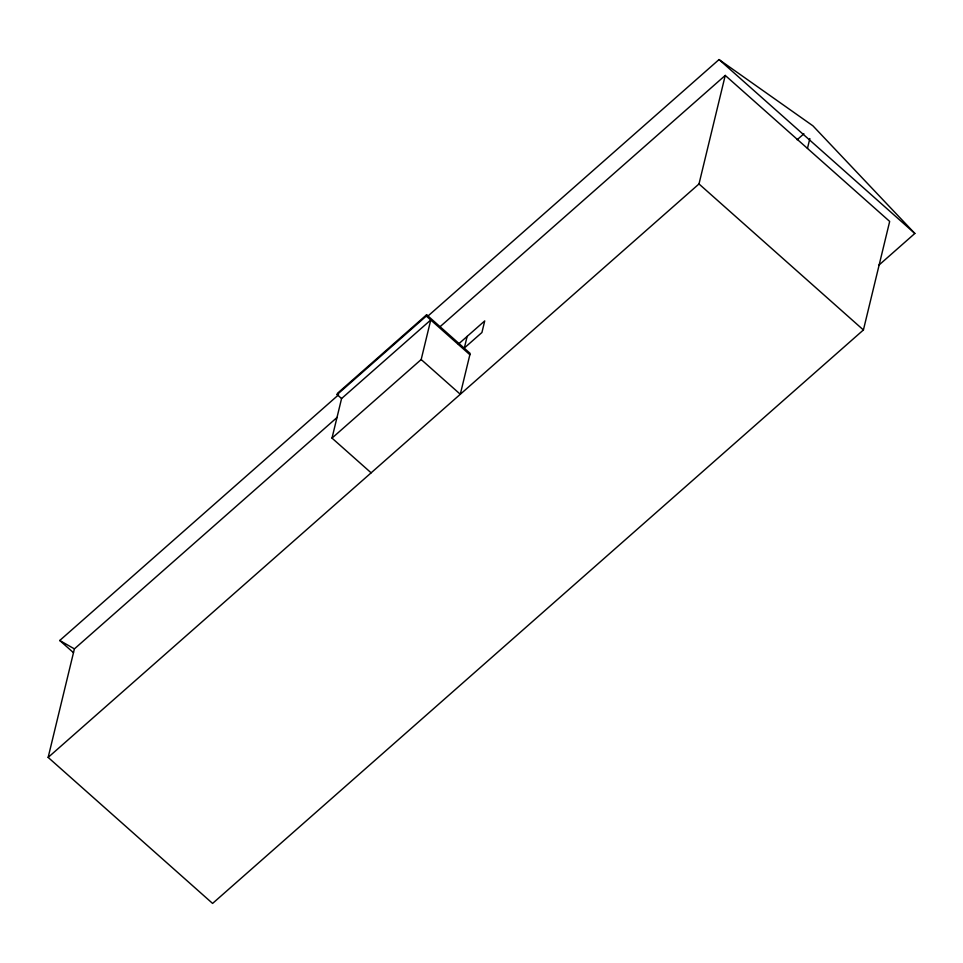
<?xml version="1.0" encoding="UTF-8"?>
<svg xmlns="http://www.w3.org/2000/svg" width="963" height="963" viewBox="0 0 963 963"><rect width="100%" height="100%" fill="white"/><g stroke="black" fill="none" stroke-linecap="round" stroke-linejoin="round"><path stroke-width="1.44" d="M439.874 326.866L725.247 75.427L889.68 221.43L863.414 329.96L212.582 903.426L48.15 757.412L74.404 648.881L337.219 417.316M341.576 398.55L337.134 394.613L337.447 393.325L426.621 314.757L470.173 353.433L460.302 394.264L421.18 359.536L430.75 319.981L341.576 398.55L332.006 438.105L371.128 472.833M337.134 394.613L426.308 316.045L426.621 314.757M467.139 336.4L464.335 348.016L481.921 332.512L484.726 320.908L458.352 344.152M48.15 757.412L698.994 183.957L725.247 75.427M807.463 148.422L809.847 138.54M73.489 652.697L59.742 640.491L338.579 394.794M427.765 316.213L719.036 59.574L812.928 125.84L914.85 233.455L878.725 265.294M332.006 438.105L421.18 359.536M797.135 139.755L803.9 133.785M59.742 640.491L74.404 648.881M719.036 59.574L914.85 233.455M698.994 183.957L863.414 329.96M426.308 316.045L469.872 354.721"/></g></svg>
